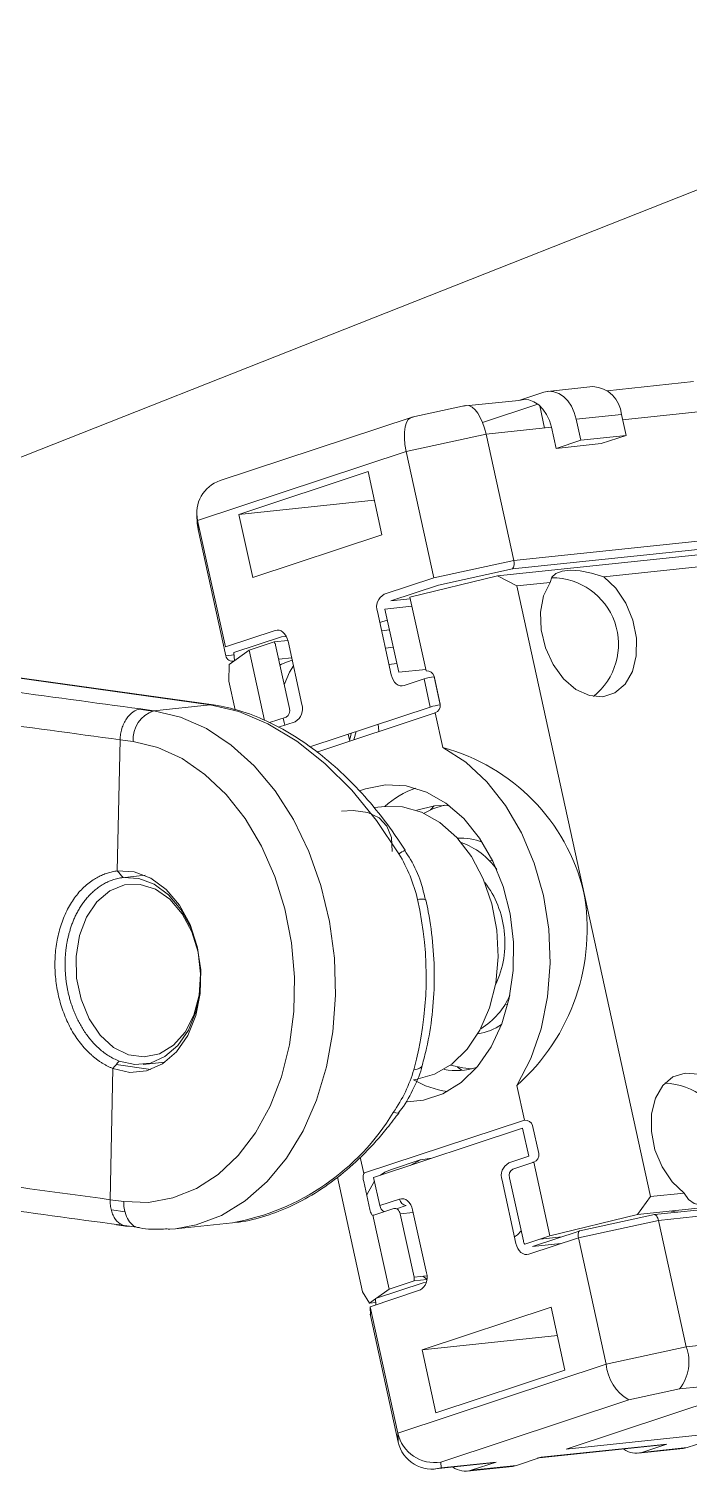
# Model space of a CAD drawing. Header units: millimetres. Extents: x -696 to 165, y -344 to 645.
# Drawn here: x -163 to -117.4, y -52 to 47.7 of the extents above; entities that cross this region are included whole.
import ezdxf

# ---------------------------------------------------------------- set-up
doc = ezdxf.new("R2010")
doc.units = ezdxf.units.MM

msp = doc.modelspace()

# ---------------------------------------------------------------- linework, layer by layer
at = {"color": 7, "linetype": 'Continuous', "lineweight": 15}
for p, q in [((-275.268, -26.038), (-74.967, 53.155)), ((-124.033, 22.997), (-127.16, 22.669)), ((-117.064, 23.34), (-123.044, 22.712)), ((-129.149, 22.042), (-127.432, 22.61)), ((-132.836, 21.683), (-136.557, 20.874)), ((-131.657, 20.505), (-127.828, 21.772)), ((-127.711, 21.674), (-127.373, 20.133)), ((-122.055, 21.078), (-125.183, 20.75)), ((-136.597, 20.863), (-149.811, 16.492)), ((-126.9, 20.182), (-126.58, 18.726)), ((-125.183, 20.75), (-124.863, 19.294)), ((-131.417, 19.709), (-136.944, 18.508)), ((-131.417, 19.709), (-129.501, 10.969)), ((-126.58, 18.726), (-124.863, 19.294)), ((-126.58, 18.726), (-123.453, 19.054)), ((-124.863, 19.294), (-121.736, 19.622)), ((-136.944, 18.508), (-151.368, 13.736)), ((-135.028, 9.768), (-136.944, 18.508)), ((-148.514, 14.159), (-139.585, 17.113)), ((-139.585, 17.113), (-138.627, 12.743)), ((-129.501, 10.969), (-76.687, 16.508)), ((-139.152, 15.141), (-148.514, 14.159)), ((-76.924, 15.909), (-129.594, 10.385)), ((-151.422, 14.135), (-151.39, 13.52)), ((-147.556, 9.789), (-148.514, 14.159)), ((-151.336, 13.118), (-151.39, 13.52)), ((-138.627, 12.743), (-147.556, 9.789)), ((-126.982, 9.455), (-129.3, 9.212)), ((-147.814, 4.756), (-146.075, 5.332)), ((-150.501, 0.979), (-178.32, 4.859)), ((-150.268, 0.975), (-178.087, 4.855)), ((-149.179, 3.775), (-147.814, 4.756)), ((-148.902, 4.007), (-148.848, 4.013)), ((-147.814, 4.756), (-146.751, -0.096)), ((-144.863, 4.227), (-145.763, 4.133)), ((-144.829, 4.072), (-145.147, 3.966)), ((-137.842, 4.964), (-138.382, 4.907)), ((-149.219, 2.622), (-149.179, 3.775)), ((-138.136, 3.784), (-137.596, 3.841)), ((-135.279, 0.832), (-135.704, 2.774)), ((-154.392, 0.571), (-150.501, 0.979)), ((-145.387, -0.236), (-145.447, 0.072)), ((-134.406, -1.975), (-134.935, 0.435)), ((-145.345, -0.415), (-145.387, -0.236)), ((-156.928, -10.505), (-156.731, -1.433)), ((-138.399, -6.048), (-139.155, -6.127)), ((-130.959, -9.792), (-131.176, -9.815)), ((-155.001, -10.805), (-156.611, -10.974)), ((-130.133, -19.76), (-129.916, -19.737)), ((-155.146, -23.892), (-153.645, -23.734)), ((-157.422, -33.242), (-157.225, -24.17)), ((-67.077, -28.751), (-119.769, -34.277)), ((-66.682, -29.134), (-119.495, -34.673)), ((-135.971, -30.493), (-138.032, -31.175)), ((-139.958, -39.621), (-141.698, -31.686)), ((-138.769, -33.652), (-137.395, -33.198)), ((-152.901, -35.247), (-148.947, -34.833)), ((-139.248, -34.321), (-138.128, -39.429)), ((-119.495, -34.673), (-125.022, -35.874)), ((-119.779, -34.278), (-124.945, -35.401)), ((-119.495, -34.673), (-117.579, -43.413)), ((-156.986, -34.988), (-156.329, -35.078)), ((-123.106, -44.614), (-125.022, -35.874)), ((-136.389, -38.854), (-138.128, -39.429)), ((-135.512, -38.744), (-135.79, -38.532)), ((-138.128, -39.429), (-139, -40.057)), ((-139.061, -40.1), (-139.492, -40.41)), ((-139.446, -40.646), (-137.53, -49.386)), ((-126.918, -40.667), (-135.847, -43.622)), ((-125.96, -45.037), (-126.918, -40.667)), ((-137.498, -50.004), (-139.414, -41.264)), ((-135.847, -43.622), (-134.889, -47.992)), ((-123.106, -44.614), (-117.579, -43.413)), ((-117.579, -43.413), (-113.062, -42.94)), ((-137.53, -49.386), (-123.106, -44.614)), ((-134.889, -47.992), (-125.96, -45.037)), ((-125.887, -50.493), (-112.837, -46.176)), ((-118.044, -46.334), (-121.548, -47.095)), ((-114.247, -45.935), (-118.044, -46.334)), ((-121.548, -47.095), (-134.549, -51.396)), ((-137.498, -50.004), (-137.53, -49.386)), ((-127.738, -51.106), (-119.189, -50.209)), ((-127.604, -51.062), (-118.918, -50.15)), ((-120.907, -50.777), (-117.779, -50.449)), ((-118.918, -50.15), (-120.635, -50.719)), ((-120.635, -50.719), (-117.508, -50.391)), ((-118.918, -50.15), (-119.189, -50.209)), ((-134.911, -51.858), (-131.003, -51.448)), ((-134.549, -51.396), (-134.529, -51.788)), ((-134.529, -51.788), (-130.731, -51.389)), ((-132.72, -52.016), (-129.593, -51.688)), ((-130.731, -51.389), (-132.449, -51.958)), ((-132.449, -51.958), (-129.321, -51.63)), ((-130.731, -51.389), (-131.003, -51.448)), ((-129.321, -51.63), (-129.593, -51.688)), ((-129.321, -51.63), (-127.604, -51.062)), ((-127.876, -51.12), (-127.604, -51.062))]:
    msp.add_line(p, q, dxfattribs=at)
at = {"color": 144, "linetype": 'Continuous', "lineweight": 0}
for p, q in [((-132.617, 21.678), (-129.149, 22.042)), ((-121.736, 19.622), (-122.055, 21.078)), ((-126.9, 20.182), (-131.417, 19.709)), ((-123.453, 19.054), (-121.736, 19.622)), ((-151.368, 13.736), (-149.452, 4.996)), ((-151.368, 13.736), (-151.336, 13.118)), ((-149.42, 4.378), (-151.336, 13.118)), ((-130.634, 9.911), (-109.132, 12.166)), ((-110.537, 11.18), (-123.279, 9.844)), ((-135.028, 9.768), (-129.501, 10.969)), ((-129.594, 10.385), (-134.716, 9.272)), ((-138.462, 8.632), (-135.028, 9.768)), ((-134.716, 9.272), (-138.008, 8.183)), ((-136.689, 8.437), (-130.634, 9.911)), ((-129.3, 9.212), (-130.634, 9.911)), ((-129.3, 9.212), (-120.039, -33.031)), ((-126.714, 9.77), (-126.875, 9.792)), ((-138.008, 8.183), (-136.664, 8.324)), ((-135.569, 3.329), (-136.689, 8.437)), ((-137.978, 3.063), (-138.936, 7.433)), ((-136.549, 7.8), (-138.421, 7.604)), ((-138.421, 7.604), (-137.463, 3.234)), ((-149.452, 4.996), (-146.017, 6.132)), ((-138.254, 6.845), (-138.77, 6.674)), ((-138.106, 6.168), (-138.646, 6.111)), ((-145.564, 5.683), (-148.856, 4.594)), ((-145.128, 5.431), (-146.075, 5.332)), ((-145.976, 5.104), (-145.018, 0.734)), ((-145.237, 5.717), (-145.564, 5.683)), ((-145.118, 5.388), (-144.16, 1.018)), ((-148.856, 4.594), (-148.826, 4.029)), ((-135.591, 3.43), (-137.463, 3.234)), ((-148.783, 0.636), (-149.219, 2.622)), ((-135.704, 2.774), (-137.078, 2.32)), ((-134.589, 1.021), (-135.015, 2.963)), ((-135.014, 2.924), (-134.588, 0.982)), ((-155.303, 0.698), (-154.392, 0.571)), ((-145.255, 0.135), (-146.398, -0.243)), ((-143.613, -1.926), (-135.279, 0.832)), ((-135.001, 0.403), (-143.126, -2.285)), ((-144.634, -0.18), (-145.782, -0.56)), ((-140.404, -0.864), (-140.563, -1.437)), ((-155.825, -1.559), (-156.731, -1.433)), ((-140.954, -1.046), (-140.847, -1.531)), ((-135.256, -6.28), (-135.016, -5.996)), ((-133.097, -24.293), (-133.391, -24.065)), ((-128.757, -27.746), (-129.285, -25.335)), ((-128.827, -27.759), (-139.816, -31.395)), ((-128.892, -28.301), (-139.195, -31.71)), ((-128.466, -30.243), (-128.892, -28.301)), ((-127.777, -30.055), (-128.203, -28.113)), ((-140.127, -30.311), (-139.882, -31.427)), ((-129.84, -30.698), (-128.466, -30.243)), ((-128.188, -30.672), (-129.562, -31.127)), ((-127.003, -35.748), (-128.122, -30.64)), ((-139.195, -31.71), (-138.769, -33.652)), ((-129.356, -36.266), (-130.314, -31.896)), ((-128.841, -36.096), (-129.799, -31.726)), ((-139.879, -31.976), (-139.453, -33.918)), ((-99.446, -32.019), (-120.947, -34.275)), ((-120.039, -33.031), (-117.721, -32.788)), ((-157.422, -33.242), (-156.479, -33.373)), ((-137.804, -33.854), (-139.178, -34.308)), ((-136.941, -33.647), (-137.607, -33.867)), ((-120.947, -34.275), (-120.039, -33.031)), ((-136.454, -34.131), (-137.354, -34.226)), ((-136.396, -38.596), (-137.354, -34.226)), ((-136.496, -33.942), (-135.538, -38.312)), ((-120.947, -34.275), (-127.003, -35.748)), ((-155.588, -35.148), (-156.081, -35.08)), ((-127.003, -35.748), (-128.741, -36.323)), ((-125.022, -35.874), (-128.456, -37.01)), ((-128.215, -36.488), (-124.979, -35.417)), ((-126.189, -35.818), (-127.688, -35.975)), ((-126.258, -36.283), (-128.215, -36.488)), ((-135.51, -38.503), (-136.396, -38.596)), ((-135.514, -38.762), (-136.389, -38.854)), ((-139.492, -40.41), (-139.958, -39.621)), ((-136.012, -39.51), (-139.446, -40.646)), ((-139.063, -40.077), (-135.771, -38.988)), ((-135.771, -38.988), (-135.554, -38.965)), ((-139.492, -40.41), (-139.048, -40.364)), ((-139.446, -40.646), (-139.414, -41.264)), ((-139.04, -40.512), (-139.063, -40.077)), ((-126.485, -42.64), (-135.847, -43.622)), ((-79.328, -45.61), (-125.887, -50.493)), ((-117.508, -50.391), (-115.791, -49.822)), ((-117.508, -50.391), (-117.779, -50.449))]:
    msp.add_line(p, q, dxfattribs=at)
at = {"color": 8, "linetype": 'Continuous', "lineweight": 15}
for p, q in [((-115.086, 21.421), (-121.972, 20.699)), ((-151.336, 13.118), (-151.235, 13.129)), ((-148.847, 4.438), (-149.42, 4.378)), ((-155.419, 0.674), (-154.521, 0.549)), ((-157.002, -23.897), (-154.596, -24.232)), ((-157.334, -33.954), (-156.376, -34.088)), ((-156.081, -35.08), (-156.452, -35.03))]:
    msp.add_line(p, q, dxfattribs=at)
at = {"color": 144, "linetype": 'Continuous', "lineweight": 0, "flags": 128}
for points in [[(-129.149, 22.042), (-128.804, 22.106), (-128.451, 22.075), (-128.105, 21.948), (-127.779, 21.733), (-127.485, 21.435), (-127.234, 21.068), (-127.037, 20.645), (-126.9, 20.182)], [(-131.417, 19.709), (-131.524, 20.123), (-131.659, 20.509), (-131.816, 20.856), (-131.992, 21.154), (-132.181, 21.392), (-132.376, 21.565), (-132.573, 21.666), (-132.765, 21.692), (-132.946, 21.644)], [(-123.279, 9.844), (-124.134, 10.097), (-124.915, 10.25), (-125.597, 10.298), (-126.161, 10.239), (-126.587, 10.075), (-126.864, 9.811), (-126.982, 9.455)], [(-126.982, 9.455), (-127.442, 8.529), (-127.66, 7.406), (-127.618, 6.173), (-127.319, 4.928), (-126.786, 3.767), (-126.062, 2.781), (-125.203, 2.047), (-124.276, 1.623), (-123.353, 1.541), (-122.506, 1.808), (-121.802, 2.404), (-121.296, 3.281), (-121.027, 4.371), (-121.016, 5.589), (-121.265, 6.84), (-121.752, 8.025), (-122.442, 9.054), (-123.279, 9.844)], [(-145.118, 5.388), (-145.172, 5.573), (-145.251, 5.742), (-145.352, 5.889), (-145.469, 6.008), (-145.6, 6.095), (-145.738, 6.145), (-145.879, 6.158), (-146.017, 6.132)], [(-137.978, 3.063), (-137.923, 2.878), (-137.844, 2.709), (-137.744, 2.562), (-137.626, 2.443), (-137.496, 2.357), (-137.357, 2.307), (-137.216, 2.294), (-137.078, 2.32)], [(-140.748, -0.978), (-140.778, -1.145), (-140.866, -1.448)], [(-140.167, -4.969), (-139.75, -4.814), (-138.364, -4.539), (-136.946, -4.617), (-135.544, -5.044), (-134.201, -5.807), (-132.961, -6.881), (-131.865, -8.233), (-130.946, -9.817), (-130.236, -11.585), (-129.756, -13.478), (-129.521, -15.436), (-129.541, -17.396), (-129.813, -19.294), (-130.329, -21.071), (-131.073, -22.669), (-132.02, -24.036), (-133.141, -25.128), (-134.399, -25.911), (-135.753, -26.359), (-136.875, -26.467)], [(-133.973, -5.975), (-134.992, -5.993), (-136.202, -6.311)], [(-134.314, -5.957), (-135.094, -6.209), (-135.702, -6.512)], [(-138.399, -6.048), (-137.204, -6.069), (-135.875, -6.436), (-134.606, -7.151), (-133.444, -8.187), (-132.435, -9.504), (-131.617, -11.05), (-131.022, -12.768), (-130.671, -14.591), (-130.58, -16.448), (-130.751, -18.269), (-131.178, -19.983), (-131.845, -21.525), (-132.725, -22.835), (-133.785, -23.863), (-134.985, -24.569), (-136.277, -24.927), (-136.418, -24.944)], [(-156.928, -10.505), (-155.756, -10.564), (-154.606, -10.998), (-153.541, -11.783), (-152.619, -12.877), (-151.89, -14.22), (-151.393, -15.739), (-151.156, -17.351), (-151.192, -18.97), (-151.497, -20.507), (-152.057, -21.878), (-152.839, -23.01), (-153.803, -23.841), (-154.895, -24.325), (-156.057, -24.437), (-157.225, -24.17)], [(-156.803, -23.654), (-155.719, -23.902), (-154.64, -23.799), (-153.626, -23.349), (-152.73, -22.578), (-152.003, -21.527), (-151.484, -20.253), (-151.2, -18.826), (-151.167, -17.323), (-151.387, -15.825), (-151.849, -14.415), (-152.526, -13.168), (-153.382, -12.152), (-154.371, -11.423), (-155.439, -11.02), (-156.528, -10.966)], [(-155.347, -11.437), (-156.423, -11.475), (-157.44, -11.884), (-158.334, -12.639), (-159.048, -13.693), (-159.538, -14.979), (-159.772, -16.417), (-159.737, -17.916), (-159.433, -19.382), (-158.882, -20.722), (-158.116, -21.854), (-157.184, -22.705), (-156.145, -23.222), (-155.064, -23.373), (-154.009, -23.148), (-153.046, -22.561), (-152.236, -21.649), (-151.629, -20.47), (-151.264, -19.097), (-151.164, -17.617), (-151.335, -16.123), (-151.766, -14.708), (-152.43, -13.462), (-153.285, -12.463), (-154.278, -11.774), (-155.347, -11.437)], [(-133.875, -23.93), (-133.017, -24.134), (-132.402, -24.185)], [(-114.018, -32.399), (-113.557, -31.473), (-113.34, -30.35), (-113.382, -29.117), (-113.681, -27.872), (-114.213, -26.71), (-114.937, -25.725), (-115.797, -24.991), (-116.724, -24.566), (-117.647, -24.485), (-118.494, -24.752), (-119.197, -25.347), (-119.704, -26.224), (-119.973, -27.315), (-119.983, -28.533), (-119.735, -29.783), (-119.247, -30.969), (-118.558, -31.997), (-117.721, -32.788)], [(-117.721, -32.788), (-117.429, -33.227), (-117.033, -33.508), (-116.546, -33.62), (-115.982, -33.561), (-115.36, -33.332), (-114.699, -32.941), (-114.018, -32.399)], [(-139.453, -33.918), (-139.43, -34.011), (-139.403, -34.097), (-139.373, -34.172), (-139.341, -34.234), (-139.309, -34.281), (-139.277, -34.31), (-139.248, -34.321)], [(-137.354, -34.226), (-137.382, -34.133), (-137.421, -34.048), (-137.471, -33.975), (-137.53, -33.916), (-137.595, -33.872), (-137.665, -33.847), (-137.735, -33.841), (-137.804, -33.854)], [(-136.496, -33.942), (-136.55, -33.756), (-136.629, -33.587), (-136.73, -33.44), (-136.847, -33.321), (-136.978, -33.235), (-137.116, -33.185), (-137.257, -33.172), (-137.395, -33.198)], [(-118.626, -34.031), (-118.214, -34.103), (-118.154, -34.108)], [(-129.457, -35.803), (-129.249, -35.67), (-128.992, -35.407)], [(-124.923, -35.399), (-124.961, -35.406), (-124.993, -35.432), (-125.019, -35.475), (-125.037, -35.534), (-125.046, -35.606), (-125.047, -35.689), (-125.039, -35.779), (-125.022, -35.874)], [(-129.356, -36.266), (-129.301, -36.451), (-129.222, -36.621), (-129.122, -36.767), (-129.004, -36.886), (-128.874, -36.973), (-128.735, -37.023), (-128.594, -37.036), (-128.456, -37.01)], [(-139.414, -41.264), (-139.425, -41.177), (-139.422, -41.102)]]:
    msp.add_lwpolyline(points, dxfattribs=at)
at = {"color": 7, "linetype": 'Continuous', "lineweight": 15, "flags": 128}
for points in [[(-125.183, 20.75), (-125.319, 21.213), (-125.517, 21.636), (-125.768, 22.003), (-126.062, 22.301), (-126.388, 22.517), (-126.734, 22.643), (-127.087, 22.674), (-127.432, 22.61)], [(-136.944, 18.508), (-137.028, 18.981), (-137.069, 19.433), (-137.066, 19.848), (-137.02, 20.209), (-136.93, 20.503), (-136.802, 20.718), (-136.64, 20.846), (-136.45, 20.883)], [(-145.677, 3.739), (-145.559, 3.798), (-145.147, 3.966)], [(-145.376, 2.366), (-145.024, 3.256), (-144.742, 3.676)], [(-137.445, -9.321), (-138.988, -7.012), (-140.707, -4.914), (-142.563, -3.075), (-144.515, -1.535), (-146.518, -0.33), (-148.529, 0.514), (-150.501, 0.979)], [(-138.871, -0.357), (-138.847, -0.837), (-138.847, -0.87)], [(-156.479, -33.373), (-154.76, -33.427), (-153.073, -33.125), (-151.454, -32.475), (-149.941, -31.489), (-148.567, -30.191), (-147.362, -28.609), (-146.354, -26.779), (-145.564, -24.741), (-145.011, -22.541), (-144.707, -20.227), (-144.658, -17.852), (-144.866, -15.469), (-145.326, -13.13), (-146.027, -10.887), (-146.955, -8.791), (-148.088, -6.888), (-149.402, -5.222), (-150.866, -3.828), (-152.448, -2.738), (-154.114, -1.976), (-155.825, -1.559)], [(-129.285, -25.335), (-128.332, -23.485), (-127.619, -21.422), (-127.166, -19.203), (-126.985, -16.885), (-127.08, -14.53), (-127.449, -12.201), (-128.082, -9.959), (-128.963, -7.864), (-130.067, -5.971), (-131.366, -4.331), (-132.825, -2.988), (-134.406, -1.975)], [(-141.424, -6.365), (-140.61, -6.329), (-139.608, -6.469), (-138.824, -6.831), (-138.274, -7.407), (-137.971, -8.185), (-137.92, -9.148)], [(-136.671, -30.875), (-135.951, -30.486), (-135.181, -30.382)], [(-138.732, -31.557), (-138.413, -31.342), (-138.032, -31.175)], [(-139.668, -32.937), (-139.623, -32.815), (-139.139, -31.965)], [(-119.801, -34.286), (-119.764, -34.277), (-119.726, -34.282), (-119.687, -34.302), (-119.648, -34.337), (-119.61, -34.384), (-119.575, -34.444), (-119.543, -34.513), (-119.516, -34.59), (-119.495, -34.673)], [(-152.901, -35.247), (-153.284, -35.28), (-153.402, -35.286)]]:
    msp.add_lwpolyline(points, dxfattribs=at)
at = {"color": 8, "linetype": 'Continuous', "lineweight": 15, "flags": 128}
for points in [[(-154.392, 0.571), (-152.554, 0.132), (-150.761, -0.661), (-149.05, -1.793), (-147.455, -3.24), (-146.008, -4.973), (-144.741, -6.957), (-143.677, -9.151), (-142.838, -11.511), (-142.243, -13.99), (-141.902, -16.535), (-141.823, -19.097), (-142.007, -21.623), (-142.45, -24.061), (-143.145, -26.362), (-144.075, -28.48), (-145.223, -30.37), (-146.565, -31.996), (-148.075, -33.323), (-149.72, -34.325), (-151.468, -34.982), (-152.901, -35.247)], [(-150.501, 0.979), (-150.29, 0.978), (-150.268, 0.975)], [(-136.419, -24.255), (-136.174, -24.211), (-135.989, -24.136), (-135.873, -24.032), (-135.838, -23.959)], [(-137.432, -27.203), (-137.448, -27.221), (-137.531, -27.252), (-137.661, -27.246), (-137.833, -27.203)]]:
    msp.add_lwpolyline(points, dxfattribs=at)
at = {"color": 144, "linetype": 'Continuous', "lineweight": 0}
for centre, radius, start, end in [((-124.118, 20.93), 2.068, 4.11123, 87.64441), ((-130.057, 10.758), 0.595, 321.16356, 20.73022), ((-137.982, 7.749), 1.005, 118.52867, 198.31205), ((-146.575, 4.978), 0.612, 11.85141, 35.27163), ((-148.954, 4.48), 0.476, 192.34762, 285.64639), ((-135.508, 2.819), 0.514, 16.21192, 96.83884), ((-134.546, -0.894), 3.847, 96.9825, 107.52736), ((-145.113, 0.703), 1.005, 298.52867, 18.31205), ((-135.114, 0.936), 0.532, 289.70272, 9.19501), ((-153.787, -1.384), 2.046, 107.21444, 184.93279), ((-145.495, 0.576), 0.502, 298.52867, 18.31205), ((-134.12, -2.836), 3.847, 96.9825, 107.52736), ((-135.089, 0.669), 0.28, 288.4602, 303.45037), ((-134.119, -10.804), 6.416, 109.84897, 132.18928), ((-133.131, -11.914), 3.684, 66.55696, 94.13728), ((-134.917, -13.43), 5.209, 35.58187, 70.06576), ((-136.684, -15.308), 6.545, 5.71632, 37.82977), ((-138.845, -14.542), 14.418, 311.53105, 10.52318), ((-136.723, -15.515), 6.607, 334.26244, 7.46345), ((-134.424, -17.102), 5.06, 301.38417, 336.91768), ((-132.488, -18.095), 3.702, 277.90552, 305.34972), ((-133.472, -19.538), 4.769, 259.72404, 287.07085), ((-133.235, -19.452), 6.364, 239.69392, 262.21731), ((-128.746, -28.003), 0.258, 92.52045, 108.36334), ((-128.696, -28.256), 0.514, 16.21192, 96.83884), ((-129.36, -31.581), 1.005, 118.52867, 198.31205), ((-128.277, -30.407), 0.28, 288.4602, 303.45037), ((-128.302, -30.14), 0.532, 289.70272, 9.19501), ((-138.882, -31.696), 1.036, 164.94705, 195.67102), ((-139.728, -31.66), 0.28, 108.4602, 123.45037), ((-129.322, -31.568), 0.502, 118.52867, 198.31205), ((-138.179, -33.548), 0.599, 190.00667, 241.18613), ((-136.895, -33.146), 0.504, 185.95178, 264.65596), ((-139.259, -34.064), 0.258, 272.52045, 288.36334), ((-128.242, -35.97), 0.612, 191.85141, 215.27163), ((-137.067, -38.743), 0.686, 350.76518, 12.43704), ((-136.491, -38.627), 1.005, 298.52867, 18.31205)]:
    msp.add_arc(centre, radius, start, end, dxfattribs=at)
at = {"color": 7, "linetype": 'Continuous', "lineweight": 15}
for centre, radius, start, end in [((-149.08, 14.261), 2.347, 108.13542, 192.92758), ((-126.857, 5.173), 4.6, 308.40037, 90.36906), ((-137.931, -15.169), 13.656, 13.81066, 75.04337), ((-159.818, -17.857), 24.258, 344.70638, 12.80338), ((-119.193, -29.787), 4.6, 303.73599, 88.21403), ((-151.837, -18.714), 16.376, 280.1632, 328.77462), ((-120.363, -44.467), 2.977, 321.16356, 20.73022), ((-120.002, -44.394), 3.112, 184.04992, 240.21559), ((-134.97, -48.805), 2.625, 192.78369, 279.22498), ((-135.171, -49.494), 2.382, 192.34762, 285.64639), ((-121.046, -49.377), 1.403, 232.69264, 287.0198), ((-132.859, -50.616), 1.403, 232.69264, 287.0198)]:
    msp.add_arc(centre, radius, start, end, dxfattribs=at)
at = {"color": 8, "linetype": 'Continuous', "lineweight": 15}
for centre, radius, start, end in [((-135.239, -12.592), 3.945, 116.84103, 123.99652), ((-135.912, -13.317), 0.872, 67.84452, 106.73531)]:
    msp.add_arc(centre, radius, start, end, dxfattribs=at)
for points, knots in [([(-194.8, 5.777), (-192.507, 5.511), (-185.662, 4.718), (-172.443, 3.028), (-161.775, 1.578), (-155.303, 0.698)], [0, 0, 0, 0, 0.165386, 0.493619, 1, 1, 1, 1]), ([(-156.731, -1.433), (-163.181, -0.555), (-173.803, 0.89), (-188.025, 2.702), (-195.923, 3.614), (-199.288, 4.002)], [0, 0, 0, 0, 0.470226, 0.774342, 1, 1, 1, 1])]:
    msp.add_open_spline(points, degree=3, knots=knots, dxfattribs=at)
at = {"color": 144, "linetype": 'Continuous', "lineweight": 0}
for points, knots in [([(-156.731, -1.433), (-156.728, -1.302), (-156.716, -1.172), (-156.675, -0.915), (-156.646, -0.786), (-156.571, -0.539), (-156.527, -0.42), (-156.421, -0.194), (-156.361, -0.086), (-156.163, 0.209), (-156.006, 0.373), (-155.669, 0.607), (-155.484, 0.679), (-155.303, 0.698)], [0, 0, 0, 0, 0.125, 0.125, 0.25, 0.25, 0.375, 0.375, 0.5, 0.5, 0.75, 0.75, 1, 1, 1, 1]), ([(-157.422, -33.242), (-157.425, -33.373), (-157.419, -33.501), (-157.389, -33.75), (-157.365, -33.874), (-157.301, -34.106), (-157.261, -34.216), (-157.165, -34.421), (-157.109, -34.517), (-156.924, -34.771), (-156.773, -34.903), (-156.444, -35.066), (-156.261, -35.099), (-156.081, -35.08)], [0, 0, 0, 0, 0.125, 0.125, 0.25, 0.25, 0.375, 0.375, 0.5, 0.5, 0.75, 0.75, 1, 1, 1, 1]), ([(-156.479, -33.373), (-156.479, -33.425), (-156.48, -33.571), (-156.447, -33.932), (-156.313, -34.428), (-156.005, -34.892), (-155.667, -35.16), (-155.434, -35.176), (-155.356, -35.181)], [0, 0, 0, 0, 0.055796, 0.158161, 0.398266, 0.63837, 0.878473, 1, 1, 1, 1])]:
    msp.add_open_spline(points, degree=3, knots=knots, dxfattribs=at)
at = {"color": 7, "linetype": 'Continuous', "lineweight": 15}
for points, knots in [([(-137.02, -9.072), (-137.259, -8.704), (-137.945, -7.65), (-139.2, -6.012), (-140.807, -4.243), (-142.52, -2.685), (-144.309, -1.363), (-146.15, -0.298), (-147.971, 0.463), (-149.349, 0.833), (-150.094, 0.948), (-150.268, 0.975)], [0, 0, 0, 0, 0.070607, 0.202327, 0.332958, 0.462539, 0.591259, 0.719313, 0.846782, 0.964231, 1, 1, 1, 1]), ([(-137.445, -9.321), (-137.149, -9.813), (-136.891, -10.323), (-136.459, -11.382), (-136.287, -11.925), (-136.163, -12.481)], [0, 0, 0, 0, 0.5, 0.5, 1, 1, 1, 1]), ([(-135.611, -12.517), (-135.709, -12.103), (-135.939, -11.131), (-136.45, -9.976), (-136.91, -9.294), (-137.048, -9.09)], [0, 0, 0, 0, 0.34127, 0.803065, 1, 1, 1, 1]), ([(-157.225, -24.17), (-157.289, -24.144), (-157.416, -24.092), (-157.603, -24.001), (-157.789, -23.902), (-157.972, -23.794), (-158.152, -23.676), (-158.33, -23.548), (-158.506, -23.411), (-158.678, -23.264), (-159.045, -22.929), (-159.572, -22.34), (-160.175, -21.394), (-160.657, -20.332), (-161.005, -19.179), (-161.212, -17.975), (-161.263, -16.759), (-161.16, -15.564), (-160.901, -14.427), (-160.505, -13.378), (-159.98, -12.455), (-159.339, -11.681), (-158.746, -11.204), (-158.271, -10.924), (-157.945, -10.768), (-157.613, -10.646), (-157.274, -10.554), (-157.043, -10.521), (-156.928, -10.505)], [0, 0, 0, 0, 0.013905, 0.027758, 0.041581, 0.055392, 0.069214, 0.083067, 0.09697, 0.110943, 0.125008, 0.187781, 0.250002, 0.312257, 0.375006, 0.437938, 0.500256, 0.562488, 0.625332, 0.687904, 0.750095, 0.812277, 0.875034, 0.900282, 0.925284, 0.950158, 0.975024, 1, 1, 1, 1]), ([(-156.528, -10.966), (-156.589, -10.974), (-156.712, -10.989), (-156.893, -11.026), (-157.071, -11.071), (-157.244, -11.124), (-157.412, -11.186), (-157.576, -11.256), (-157.736, -11.334), (-157.89, -11.418), (-158.04, -11.509), (-158.184, -11.605), (-158.324, -11.708), (-158.459, -11.815), (-158.588, -11.927), (-158.713, -12.044), (-158.832, -12.164), (-158.947, -12.288), (-159.056, -12.415), (-159.161, -12.544), (-159.26, -12.676), (-159.355, -12.81), (-159.445, -12.946), (-159.531, -13.083), (-159.612, -13.221), (-159.688, -13.36), (-159.76, -13.499), (-159.828, -13.638), (-159.892, -13.777), (-159.952, -13.916), (-160.008, -14.054), (-160.06, -14.192), (-160.109, -14.328), (-160.154, -14.463), (-160.196, -14.597), (-160.235, -14.729), (-160.27, -14.859), (-160.303, -14.988), (-160.333, -15.114), (-160.36, -15.239), (-160.385, -15.361), (-160.407, -15.48), (-160.427, -15.597), (-160.445, -15.711), (-160.461, -15.823), (-160.475, -15.932), (-160.487, -16.037), (-160.498, -16.14), (-160.507, -16.24), (-160.515, -16.337), (-160.521, -16.431), (-160.526, -16.522), (-160.53, -16.609), (-160.533, -16.693), (-160.535, -16.75), (-160.537, -16.835), (-160.538, -16.954), (-160.537, -17.137), (-160.531, -17.335), (-160.519, -17.548), (-160.502, -17.774), (-160.476, -18.014), (-160.443, -18.267), (-160.4, -18.533), (-160.346, -18.81), (-160.28, -19.099), (-160.201, -19.398), (-160.107, -19.705), (-159.998, -20.02), (-159.873, -20.34), (-159.729, -20.664), (-159.567, -20.989), (-159.385, -21.313), (-159.183, -21.634), (-158.96, -21.948), (-158.715, -22.252), (-158.448, -22.543), (-158.16, -22.817), (-157.85, -23.07), (-157.52, -23.298), (-157.17, -23.499), (-156.927, -23.602), (-156.803, -23.654)], [0, 0, 0, 0, 0.014343, 0.028496, 0.042461, 0.056237, 0.069824, 0.083221, 0.09643, 0.10945, 0.122281, 0.134923, 0.147376, 0.15964, 0.171716, 0.183602, 0.195299, 0.206807, 0.218126, 0.229257, 0.240198, 0.25095, 0.261514, 0.271888, 0.282074, 0.29207, 0.301878, 0.311496, 0.320926, 0.330166, 0.339218, 0.348081, 0.356754, 0.365239, 0.373535, 0.381642, 0.389559, 0.397288, 0.404828, 0.412179, 0.419341, 0.426314, 0.433097, 0.439692, 0.446098, 0.452315, 0.458343, 0.464182, 0.469832, 0.475293, 0.480566, 0.485649, 0.490543, 0.495248, 0.499764, 0.500029, 0.509457, 0.51967, 0.530667, 0.542448, 0.555014, 0.568363, 0.582497, 0.597414, 0.613116, 0.629602, 0.646873, 0.664927, 0.683765, 0.703387, 0.723794, 0.744984, 0.766958, 0.789716, 0.813258, 0.837584, 0.862694, 0.888588, 0.915265, 0.942726, 0.970971, 1, 1, 1, 1]), ([(-135.838, -23.96), (-135.733, -23.562), (-135.433, -22.428), (-135.115, -20.473), (-134.963, -18.103), (-135.053, -15.708), (-135.301, -13.839), (-135.524, -12.786), (-135.583, -12.51)], [0, 0, 0, 0, 0.110291, 0.314592, 0.518903, 0.723234, 0.927641, 1, 1, 1, 1]), ([(-256.978, -22.623), (-252.174, -22.937), (-247.469, -23.276), (-240.543, -23.817), (-238.256, -24.003), (-233.724, -24.385), (-231.477, -24.582), (-220.374, -25.585), (-211.895, -26.455), (-195.498, -28.289), (-187.626, -29.248), (-176.114, -30.724), (-172.327, -31.223), (-164.828, -32.227), (-161.115, -32.733), (-157.422, -33.242)], [0, 0, 0, 0, 0.125, 0.125, 0.1875, 0.1875, 0.25, 0.25, 0.5, 0.5, 0.75, 0.75, 0.875, 0.875, 1, 1, 1, 1]), ([(-156.75, -34.99), (-162.992, -34.139), (-173.419, -32.717), (-188.651, -30.793), (-202.203, -29.199), (-214.001, -27.94), (-223.771, -26.987), (-232.755, -26.17), (-243.003, -25.315), (-251.014, -24.763), (-254.768, -24.505)], [0, 0, 0, 0, 0.213326, 0.356364, 0.499652, 0.642553, 0.714353, 0.78615, 0.899814, 1, 1, 1, 1]), ([(-136.419, -24.255), (-136.566, -24.774), (-136.762, -25.284), (-137.238, -26.27), (-137.517, -26.745), (-137.833, -27.203)], [0, 0, 0, 0, 0.5, 0.5, 1, 1, 1, 1]), ([(-137.447, -27.194), (-137.386, -27.118), (-136.962, -26.596), (-136.417, -25.509), (-135.941, -24.487), (-135.839, -23.958), (-135.839, -23.957)], [0, 0, 0, 0, 0.0788639, 0.547256, 0.99892, 1, 1, 1, 1]), ([(-148.738, -34.807), (-148.732, -34.807), (-148.119, -34.781), (-146.876, -34.451), (-145.04, -33.801), (-143.224, -32.822), (-141.462, -31.572), (-139.785, -30.056), (-138.445, -28.568), (-137.701, -27.566), (-137.432, -27.203)], [0, 0, 0, 0, 0.001445, 0.146518, 0.294161, 0.444606, 0.597701, 0.753129, 0.910562, 1, 1, 1, 1]), ([(-155.358, -35.199), (-155.098, -35.235), (-154.464, -35.323), (-153.831, -35.279), (-153.457, -35.253)], [0, 0, 0, 0, 0.410741, 1, 1, 1, 1])]:
    msp.add_open_spline(points, degree=3, knots=knots, dxfattribs=at)
at = {"color": 144, "linetype": 'Continuous', "lineweight": 0}
for points in [[(-156.928, -10.505), (-156.794, -10.658), (-156.661, -10.811), (-156.528, -10.965)], [(-156.803, -23.655), (-156.944, -23.826), (-157.084, -23.998), (-157.225, -24.17)]]:
    msp.add_open_spline(points, degree=3, dxfattribs=at)

doc.saveas('drawing.dxf')
